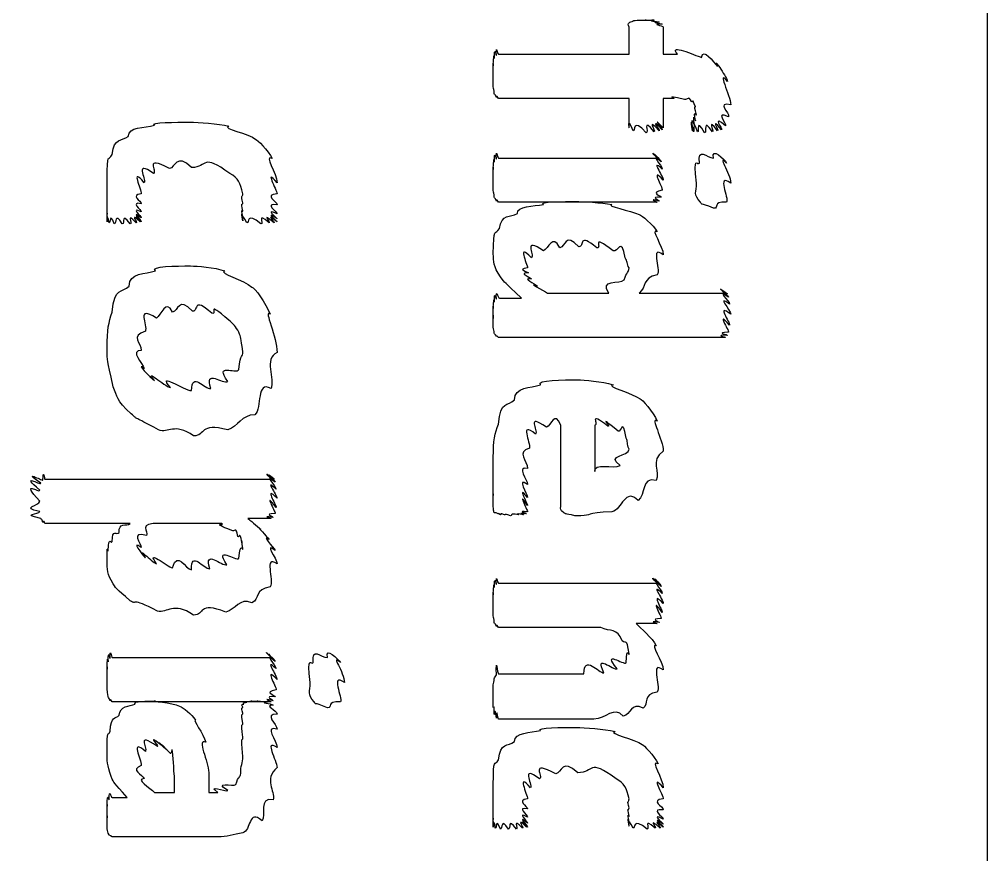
# Model space of a CAD drawing. Header units: millimetres. Extents: x 0 to 33.1, y 1.5 to 45.3.
# Drawn here: x 0.5289 to 0.7378, y 3.477 to 3.6571 of the extents above; entities that cross this region are included whole.
import ezdxf

# ---------------------------------------------------------------- set-up
doc = ezdxf.new("R2010")
doc.units = ezdxf.units.MM
doc.header["$MEASUREMENT"] = 0
doc.layers.get('0').update_dxf_attribs({"linetype": 'CONTINUOUS'})

msp = doc.modelspace()

# ---------------------------------------------------------------- linework, layer by layer
at = {"color": 11, "linetype": 'Continuous'}
for p, q in [((0.737793, 1.78108), (0.737793, 6.90446)), ((0.660428, 3.64958), (0.660428, 3.65543)), ((0.667806, 3.65543), (0.667806, 3.64958)), ((0.632215, 3.64958), (0.660428, 3.64958)), ((0.667806, 3.64958), (0.670844, 3.64958)), ((0.660428, 3.64003), (0.632215, 3.64003)), ((0.660428, 3.63374), (0.660428, 3.64003)), ((0.669976, 3.64003), (0.667806, 3.64003)), ((0.667806, 3.64003), (0.667806, 3.63374)), ((0.676704, 3.63265), (0.676704, 3.63265)), ((0.632215, 3.62722), (0.666504, 3.62722)), ((0.666504, 3.61768), (0.632215, 3.61768)), ((0.678657, 3.61637), (0.678657, 3.61637)), ((0.551053, 3.61301), (0.551053, 3.61301)), ((0.64285, 3.5981), (0.656088, 3.5981)), ((0.662597, 3.5981), (0.681261, 3.5981)), ((0.632433, 3.597), (0.637207, 3.597)), ((0.681261, 3.58854), (0.632215, 3.58854)), ((0.566026, 3.57704), (0.566026, 3.57704)), ((0.645671, 3.55203), (0.645671, 3.56961)), ((0.653049, 3.56961), (0.653049, 3.55963)), ((0.566461, 3.56728), (0.566461, 3.56728)), ((0.534343, 3.55794), (0.583171, 3.55794)), ((0.650011, 3.55007), (0.648708, 3.55007)), ((0.552789, 3.54839), (0.534343, 3.54839)), ((0.572537, 3.54839), (0.559299, 3.54839)), ((0.583171, 3.54949), (0.578179, 3.54949)), ((0.566026, 3.53842), (0.566026, 3.53842)), ((0.632215, 3.53549), (0.666504, 3.53549)), ((0.566461, 3.52865), (0.566461, 3.52865)), ((0.666504, 3.52681), (0.661947, 3.52681)), ((0.654351, 3.52593), (0.632215, 3.52593)), ((0.548882, 3.51947), (0.583171, 3.51947)), ((0.632215, 3.51594), (0.650662, 3.51594)), ((0.583171, 3.50993), (0.548882, 3.50993)), ((0.595324, 3.50863), (0.595324, 3.50863)), ((0.652832, 3.50618), (0.632215, 3.50618)), ((0.562338, 3.49035), (0.562338, 3.49382)), ((0.569715, 3.49468), (0.569715, 3.49035)), ((0.548882, 3.48926), (0.552137, 3.48926)), ((0.557997, 3.49035), (0.562338, 3.49035)), ((0.569715, 3.49035), (0.571669, 3.49035)), ((0.634386, 3.48247), (0.634386, 3.48247)), ((0.571669, 3.48079), (0.548882, 3.48079))]:
    msp.add_line(p, q, dxfattribs=at)
for points in [[(0.660428, 3.65543), (0.659885, 3.65653), (0.660699, 3.65647), (0.661296, 3.65674)], [(0.661296, 3.65674), (0.661079, 3.65696), (0.662815, 3.65696), (0.664117, 3.65696)], [(0.664117, 3.65696), (0.663086, 3.65696), (0.665419, 3.65696), (0.665853, 3.65696)], [(0.665853, 3.65696), (0.663954, 3.65685), (0.666613, 3.65668), (0.666938, 3.65653)], [(0.666938, 3.65653), (0.664551, 3.65653), (0.667426, 3.65625), (0.667589, 3.65608)], [(0.667589, 3.65608), (0.664822, 3.65625), (0.667806, 3.65576), (0.667806, 3.65543)], [(0.631131, 3.64719), (0.631239, 3.65104), (0.631347, 3.64828), (0.631347, 3.64871)], [(0.631347, 3.64871), (0.631401, 3.65175), (0.631619, 3.64925), (0.631782, 3.64936)], [(0.631782, 3.64936), (0.631674, 3.65207), (0.632053, 3.64958), (0.632215, 3.64958)], [(0.670844, 3.64958), (0.668892, 3.65207), (0.674588, 3.64936), (0.676053, 3.64893)], [(0.676053, 3.64893), (0.676378, 3.65121), (0.678657, 3.64785), (0.679525, 3.64697)], [(0.631131, 3.64481), (0.631131, 3.64974), (0.631131, 3.64649), (0.631131, 3.64719)], [(0.679525, 3.64697), (0.678276, 3.64947), (0.681261, 3.64501), (0.681694, 3.64372)], [(0.681694, 3.64372), (0.679144, 3.64671), (0.682346, 3.64063), (0.682346, 3.63872)], [(0.631131, 3.64264), (0.631131, 3.64339), (0.631131, 3.64393), (0.631131, 3.64481)], [(0.631347, 3.64111), (0.631239, 3.64208), (0.631239, 3.64193), (0.631131, 3.64264)], [(0.631782, 3.64025), (0.631401, 3.64133), (0.631456, 3.64068), (0.631347, 3.64111)], [(0.632215, 3.64003), (0.631674, 3.64106), (0.63189, 3.64014), (0.631782, 3.64025)], [(0.672364, 3.63981), (0.667264, 3.64106), (0.670953, 3.64003), (0.669976, 3.64003)], [(0.673882, 3.63938), (0.673232, 3.64079), (0.673068, 3.63971), (0.672364, 3.63981)], [(0.67475, 3.63829), (0.673936, 3.64035), (0.674317, 3.63911), (0.673882, 3.63938)], [(0.674533, 3.63439), (0.6741, 3.63758), (0.67475, 3.63499), (0.67475, 3.63525)], [(0.674968, 3.63656), (0.674208, 3.63932), (0.674858, 3.63775), (0.67475, 3.63829)], [(0.67475, 3.63525), (0.674208, 3.63818), (0.674968, 3.63601), (0.674968, 3.63656)], [(0.681912, 3.63612), (0.678711, 3.63758), (0.681532, 3.6346), (0.681261, 3.63417)], [(0.682346, 3.63872), (0.679144, 3.63932), (0.682183, 3.63699), (0.681912, 3.63612)], [(0.661296, 3.63308), (0.659885, 3.63656), (0.660428, 3.63346), (0.660428, 3.63374)], [(0.664117, 3.63265), (0.661079, 3.63612), (0.661838, 3.63282), (0.661296, 3.63308)], [(0.665853, 3.63286), (0.663086, 3.63612), (0.664822, 3.63265), (0.664117, 3.63265)], [(0.666938, 3.63308), (0.663954, 3.63629), (0.666287, 3.63286), (0.665853, 3.63286)], [(0.667589, 3.63331), (0.664551, 3.63644), (0.66721, 3.63308), (0.666938, 3.63308)], [(0.667806, 3.63374), (0.664822, 3.63672), (0.667697, 3.63346), (0.667589, 3.63331)], [(0.6741, 3.63331), (0.673665, 3.63672), (0.6741, 3.63363), (0.6741, 3.63374)], [(0.6741, 3.63308), (0.673665, 3.63644), (0.6741, 3.63319), (0.6741, 3.63331)], [(0.674317, 3.63286), (0.673665, 3.63629), (0.6741, 3.63297), (0.6741, 3.63308)], [(0.6741, 3.63374), (0.673774, 3.63699), (0.674371, 3.63411), (0.674533, 3.63439)], [(0.675185, 3.63286), (0.6741, 3.63629), (0.674588, 3.63286), (0.674317, 3.63286)], [(0.676704, 3.63265), (0.674804, 3.63612), (0.675618, 3.63276), (0.675185, 3.63286)], [(0.67844, 3.63286), (0.676107, 3.63612), (0.677408, 3.63265), (0.676704, 3.63265)], [(0.679525, 3.63308), (0.676975, 3.63629), (0.678874, 3.63286), (0.67844, 3.63286)], [(0.680393, 3.63331), (0.677681, 3.63644), (0.679958, 3.63308), (0.679525, 3.63308)], [(0.681261, 3.63417), (0.678114, 3.63672), (0.680664, 3.63346), (0.680393, 3.63331)], [(0.552354, 3.63189), (0.552408, 3.63396), (0.555826, 3.63374), (0.557997, 3.63428)], [(0.557997, 3.63428), (0.556912, 3.63493), (0.562825, 3.63493), (0.565593, 3.63493)], [(0.565593, 3.63493), (0.5676, 3.63493), (0.571724, 3.63465), (0.574056, 3.63406)], [(0.574056, 3.63406), (0.572374, 3.63363), (0.57845, 3.63243), (0.579915, 3.63124)], [(0.548882, 3.62799), (0.549371, 3.63178), (0.55089, 3.63075), (0.552354, 3.63189)], [(0.579915, 3.63124), (0.580024, 3.63135), (0.582628, 3.62875), (0.583387, 3.62711)], [(0.631347, 3.62636), (0.631401, 3.62939), (0.631619, 3.6269), (0.631782, 3.62701)], [(0.631782, 3.62701), (0.631674, 3.62972), (0.632053, 3.62722), (0.632215, 3.62722)], [(0.666504, 3.62722), (0.664117, 3.62972), (0.666775, 3.62717), (0.666938, 3.62701)], [(0.666938, 3.62701), (0.664551, 3.62939), (0.667372, 3.62668), (0.667372, 3.62636)], [(0.675618, 3.62614), (0.675239, 3.62972), (0.677192, 3.62722), (0.678657, 3.62722)], [(0.678657, 3.62722), (0.678114, 3.62972), (0.681044, 3.6269), (0.681478, 3.62614)], [(0.547797, 3.62256), (0.547797, 3.62875), (0.548122, 3.62642), (0.548882, 3.62799)], [(0.561253, 3.62494), (0.555447, 3.62799), (0.558757, 3.62429), (0.557781, 3.62386)], [(0.566026, 3.62517), (0.562662, 3.62842), (0.562554, 3.62511), (0.561253, 3.62494)], [(0.574274, 3.62386), (0.568197, 3.62842), (0.569607, 3.62517), (0.566026, 3.62517)], [(0.583387, 3.62711), (0.581489, 3.62815), (0.584472, 3.62381), (0.584472, 3.6219)], [(0.631131, 3.62483), (0.631239, 3.62869), (0.631347, 3.62592), (0.631347, 3.62636)], [(0.631131, 3.62244), (0.631131, 3.62739), (0.631131, 3.62414), (0.631131, 3.62483)], [(0.667372, 3.62636), (0.66466, 3.62869), (0.667589, 3.62543), (0.667589, 3.62483)], [(0.667589, 3.62483), (0.664822, 3.62739), (0.667806, 3.62332), (0.667806, 3.62244)], [(0.674968, 3.62181), (0.674208, 3.62825), (0.675185, 3.62543), (0.675618, 3.62614)], [(0.681478, 3.62614), (0.679144, 3.62825), (0.682346, 3.62397), (0.682346, 3.62181)], [(0.555826, 3.6219), (0.552681, 3.62554), (0.555176, 3.62039), (0.555176, 3.61951)], [(0.557781, 3.62386), (0.553549, 3.62701), (0.556261, 3.62267), (0.555826, 3.6219)], [(0.584472, 3.6219), (0.581489, 3.62538), (0.584472, 3.62028), (0.584472, 3.61951)], [(0.667806, 3.62244), (0.664822, 3.62565), (0.667697, 3.62088), (0.667589, 3.62028)], [(0.577094, 3.61951), (0.576551, 3.6219), (0.576118, 3.62289), (0.574274, 3.62386)], [(0.682346, 3.62181), (0.679144, 3.62408), (0.682021, 3.61843), (0.681478, 3.61768)], [(0.547797, 3.61974), (0.547797, 3.62104), (0.547797, 3.62158), (0.547797, 3.62256)], [(0.631131, 3.62028), (0.631131, 3.62104), (0.631131, 3.62158), (0.631131, 3.62244)], [(0.675836, 3.61768), (0.674208, 3.61942), (0.674968, 3.61979), (0.674968, 3.62181)], [(0.547797, 3.61735), (0.547797, 3.61931), (0.547797, 3.61887), (0.547797, 3.61974)], [(0.555176, 3.61951), (0.552681, 3.61919), (0.555176, 3.61794), (0.555176, 3.61735)], [(0.577094, 3.61757), (0.576551, 3.61931), (0.577094, 3.61882), (0.577094, 3.61951)], [(0.584472, 3.61951), (0.581489, 3.61919), (0.584472, 3.61789), (0.584472, 3.61714)], [(0.631347, 3.61876), (0.631239, 3.61974), (0.631239, 3.61957), (0.631131, 3.62028)], [(0.631782, 3.61789), (0.631401, 3.61897), (0.631456, 3.61833), (0.631347, 3.61876)], [(0.632215, 3.61768), (0.631674, 3.61871), (0.63189, 3.61778), (0.631782, 3.61789)], [(0.666938, 3.61789), (0.664117, 3.61871), (0.666613, 3.61768), (0.666504, 3.61768)], [(0.667372, 3.61876), (0.664551, 3.61897), (0.66721, 3.61806), (0.666938, 3.61789)], [(0.667589, 3.62028), (0.66466, 3.61974), (0.667481, 3.61908), (0.667372, 3.61876)], [(0.547797, 3.61518), (0.547797, 3.61774), (0.547797, 3.61649), (0.547797, 3.61735)], [(0.547797, 3.61388), (0.547797, 3.6166), (0.547797, 3.61464), (0.547797, 3.61518)], [(0.555176, 3.61735), (0.552681, 3.61789), (0.555176, 3.61604), (0.555176, 3.61561)], [(0.555176, 3.61561), (0.552681, 3.61686), (0.555176, 3.61464), (0.555176, 3.61431)], [(0.577094, 3.61583), (0.576551, 3.618), (0.577094, 3.61686), (0.577094, 3.61757)], [(0.577094, 3.61453), (0.576551, 3.61703), (0.577094, 3.61529), (0.577094, 3.61583)], [(0.584472, 3.61714), (0.581489, 3.61757), (0.584472, 3.61561), (0.584472, 3.61518)], [(0.584472, 3.61518), (0.581489, 3.6166), (0.584472, 3.61426), (0.584472, 3.6141)], [(0.636339, 3.61524), (0.636176, 3.61697), (0.639811, 3.61675), (0.641982, 3.61719)], [(0.641982, 3.61719), (0.640679, 3.61783), (0.646593, 3.61783), (0.648926, 3.61783)], [(0.648926, 3.61783), (0.650499, 3.61783), (0.654406, 3.61762), (0.656739, 3.61719)], [(0.656739, 3.61719), (0.655111, 3.61686), (0.660969, 3.61589), (0.662597, 3.61501)], [(0.678657, 3.61637), (0.675401, 3.61783), (0.676378, 3.61681), (0.675836, 3.61768)], [(0.681478, 3.61768), (0.678114, 3.61783), (0.680067, 3.61637), (0.678657, 3.61637)], [(0.547797, 3.61344), (0.547797, 3.616), (0.547797, 3.61361), (0.547797, 3.61388)], [(0.548232, 3.61322), (0.547797, 3.61583), (0.547797, 3.61333), (0.547797, 3.61344)], [(0.549317, 3.61301), (0.54834, 3.61572), (0.548503, 3.61312), (0.548232, 3.61322)], [(0.551053, 3.61301), (0.549371, 3.61572), (0.549858, 3.61301), (0.549317, 3.61301)], [(0.552789, 3.61301), (0.550672, 3.61572), (0.551758, 3.61301), (0.551053, 3.61301)], [(0.55409, 3.61322), (0.551704, 3.61572), (0.553331, 3.61301), (0.552789, 3.61301)], [(0.554958, 3.61344), (0.552408, 3.61583), (0.554525, 3.61322), (0.55409, 3.61322)], [(0.555176, 3.61431), (0.552681, 3.61626), (0.555176, 3.61376), (0.555176, 3.61344)], [(0.555176, 3.61344), (0.552681, 3.616), (0.555067, 3.61344), (0.554958, 3.61344)], [(0.577094, 3.61367), (0.576551, 3.61643), (0.577094, 3.61426), (0.577094, 3.61453)], [(0.577963, 3.61322), (0.576551, 3.616), (0.577094, 3.61356), (0.577094, 3.61367)], [(0.581, 3.61301), (0.577746, 3.61572), (0.578504, 3.61312), (0.577963, 3.61322)], [(0.582736, 3.61322), (0.579915, 3.61572), (0.581706, 3.61301), (0.581, 3.61301)], [(0.583822, 3.61322), (0.580783, 3.61583), (0.583171, 3.61322), (0.582736, 3.61322)], [(0.584472, 3.6141), (0.581489, 3.61615), (0.584472, 3.61361), (0.584472, 3.61344)], [(0.584472, 3.61344), (0.581489, 3.61583), (0.584256, 3.61322), (0.583822, 3.61322)], [(0.632433, 3.61199), (0.632975, 3.61524), (0.634711, 3.61436), (0.636339, 3.61524)], [(0.662597, 3.61501), (0.663086, 3.61496), (0.665636, 3.61279), (0.666504, 3.61133)], [(0.631131, 3.60656), (0.631131, 3.61253), (0.631565, 3.61057), (0.632433, 3.61199)], [(0.641982, 3.60721), (0.637315, 3.61035), (0.640082, 3.60628), (0.639378, 3.60568)], [(0.645454, 3.60786), (0.643989, 3.61106), (0.642958, 3.60753), (0.641982, 3.60721)], [(0.649576, 3.60807), (0.646593, 3.61133), (0.646756, 3.60801), (0.645454, 3.60786)], [(0.653483, 3.60786), (0.64936, 3.61133), (0.650879, 3.60807), (0.649576, 3.60807)], [(0.656956, 3.60721), (0.651964, 3.61106), (0.654785, 3.60775), (0.653483, 3.60786)], [(0.65956, 3.60568), (0.658746, 3.61035), (0.658094, 3.60678), (0.656956, 3.60721)], [(0.666504, 3.61133), (0.664822, 3.61208), (0.667806, 3.60824), (0.667806, 3.60633)], [(0.639378, 3.60568), (0.636014, 3.60915), (0.63851, 3.60439), (0.63851, 3.60351)], [(0.667806, 3.60633), (0.664822, 3.60861), (0.667372, 3.60331), (0.666504, 3.602)], [(0.63265, 3.60157), (0.631131, 3.60394), (0.631131, 3.60482), (0.631131, 3.60656)], [(0.660428, 3.60351), (0.659885, 3.60439), (0.660101, 3.60499), (0.65956, 3.60568)], [(0.552572, 3.59961), (0.552572, 3.60254), (0.556044, 3.60215), (0.558214, 3.60286)], [(0.558214, 3.60286), (0.556912, 3.60394), (0.562879, 3.60394), (0.56581, 3.60394)], [(0.56581, 3.60394), (0.567165, 3.60394), (0.571018, 3.60363), (0.573188, 3.60286)], [(0.573188, 3.60286), (0.571669, 3.60238), (0.577419, 3.60086), (0.579047, 3.59939)], [(0.63851, 3.60351), (0.636014, 3.60325), (0.638564, 3.60275), (0.638726, 3.60243)], [(0.638726, 3.60243), (0.636339, 3.60254), (0.639051, 3.60157), (0.639378, 3.60113)], [(0.659343, 3.60092), (0.659885, 3.60265), (0.660428, 3.60254), (0.660428, 3.60351)], [(0.666504, 3.602), (0.663086, 3.60135), (0.664333, 3.59939), (0.662597, 3.5981)], [(0.637207, 3.597), (0.633301, 3.60081), (0.633789, 3.59999), (0.63265, 3.60157)], [(0.639378, 3.60113), (0.637044, 3.60151), (0.640246, 3.60004), (0.640679, 3.59961)], [(0.640679, 3.59961), (0.638075, 3.60064), (0.641982, 3.59868), (0.64285, 3.5981)], [(0.656088, 3.5981), (0.653808, 3.60107), (0.658583, 3.60004), (0.659343, 3.60092)], [(0.681261, 3.5981), (0.678549, 3.60004), (0.681532, 3.59804), (0.681694, 3.59787)], [(0.548882, 3.59397), (0.549371, 3.5995), (0.550944, 3.59804), (0.552572, 3.59961)], [(0.579047, 3.59939), (0.57959, 3.59933), (0.582086, 3.59586), (0.582954, 3.59353)], [(0.631131, 3.59483), (0.631239, 3.59831), (0.631347, 3.59571), (0.631347, 3.59614)], [(0.631347, 3.59614), (0.631401, 3.59907), (0.631619, 3.59668), (0.631782, 3.59679)], [(0.631782, 3.59679), (0.631674, 3.59933), (0.632107, 3.597), (0.632433, 3.597)], [(0.681694, 3.59787), (0.678874, 3.59978), (0.681912, 3.59754), (0.681912, 3.59722)], [(0.681912, 3.59722), (0.678982, 3.59907), (0.682129, 3.59631), (0.682129, 3.59571)], [(0.682129, 3.59571), (0.679144, 3.59787), (0.682346, 3.5944), (0.682346, 3.59353)], [(0.558431, 3.59267), (0.553874, 3.59571), (0.556586, 3.59104), (0.556044, 3.58985)], [(0.561903, 3.59397), (0.560493, 3.597), (0.559407, 3.59326), (0.558431, 3.59267)], [(0.566243, 3.59418), (0.563097, 3.59744), (0.563206, 3.59413), (0.561903, 3.59397)], [(0.570367, 3.59375), (0.566135, 3.59744), (0.567654, 3.59418), (0.566243, 3.59418)], [(0.574056, 3.59224), (0.568901, 3.59674), (0.571778, 3.59332), (0.570367, 3.59375)], [(0.631131, 3.59267), (0.631131, 3.59733), (0.631131, 3.59429), (0.631131, 3.59483)], [(0.631131, 3.59071), (0.631131, 3.59571), (0.631131, 3.59196), (0.631131, 3.59267)], [(0.682346, 3.59353), (0.679144, 3.59603), (0.682238, 3.59174), (0.682129, 3.59115)], [(0.547797, 3.58615), (0.547797, 3.59039), (0.548122, 3.59169), (0.548882, 3.59397)], [(0.582954, 3.59353), (0.581489, 3.59472), (0.584472, 3.58849), (0.584472, 3.58529)], [(0.682129, 3.59115), (0.678982, 3.59472), (0.682021, 3.58996), (0.681912, 3.58963)], [(0.576226, 3.58963), (0.575575, 3.59082), (0.575032, 3.59153), (0.574056, 3.59224)], [(0.556044, 3.58985), (0.552681, 3.58876), (0.555176, 3.58735), (0.555176, 3.58572)], [(0.577094, 3.5855), (0.576551, 3.58865), (0.576768, 3.58849), (0.576226, 3.58963)], [(0.631347, 3.58942), (0.631239, 3.58996), (0.631239, 3.59017), (0.631131, 3.59071)], [(0.681912, 3.58963), (0.678874, 3.58951), (0.681803, 3.58914), (0.681694, 3.58897)], [(0.631782, 3.58876), (0.631401, 3.58936), (0.631456, 3.58914), (0.631347, 3.58942)], [(0.632215, 3.58854), (0.631674, 3.58908), (0.63189, 3.58865), (0.631782, 3.58876)], [(0.681694, 3.58897), (0.678549, 3.58908), (0.681369, 3.58854), (0.681261, 3.58854)], [(0.5491, 3.5779), (0.547797, 3.58431), (0.547797, 3.58301), (0.547797, 3.58615)], [(0.555176, 3.58572), (0.552681, 3.58572), (0.555393, 3.58301), (0.555826, 3.58182)], [(0.576226, 3.5816), (0.576551, 3.58544), (0.577094, 3.58393), (0.577094, 3.5855)], [(0.584472, 3.58529), (0.581489, 3.58388), (0.584039, 3.57964), (0.583171, 3.57747)], [(0.555826, 3.58182), (0.553711, 3.58344), (0.557129, 3.57981), (0.557997, 3.57921)], [(0.573839, 3.579), (0.570801, 3.58328), (0.575629, 3.58046), (0.576226, 3.5816)], [(0.557997, 3.57921), (0.55561, 3.58214), (0.560167, 3.57801), (0.561469, 3.57769)], [(0.561469, 3.57769), (0.558322, 3.58138), (0.564399, 3.57704), (0.566026, 3.57704)], [(0.566026, 3.57704), (0.566026, 3.58138), (0.568847, 3.57721), (0.57015, 3.57747)], [(0.57015, 3.57747), (0.568739, 3.58197), (0.572808, 3.57829), (0.573839, 3.579)], [(0.583171, 3.57747), (0.579915, 3.57937), (0.581272, 3.57329), (0.579699, 3.57183)], [(0.641331, 3.57829), (0.640246, 3.57937), (0.646322, 3.57937), (0.64936, 3.57937)], [(0.64936, 3.57937), (0.650662, 3.57937), (0.654622, 3.57904), (0.656956, 3.57829)], [(0.553006, 3.57206), (0.549642, 3.57503), (0.550076, 3.57563), (0.5491, 3.5779)], [(0.635688, 3.57503), (0.635742, 3.57796), (0.63916, 3.57758), (0.641331, 3.57829)], [(0.656956, 3.57829), (0.655274, 3.57796), (0.661187, 3.57656), (0.662815, 3.57525)], [(0.632215, 3.56982), (0.632704, 3.57503), (0.634224, 3.57362), (0.635688, 3.57503)], [(0.662815, 3.57525), (0.663086, 3.57536), (0.665636, 3.57238), (0.666504, 3.57047)], [(0.645671, 3.56961), (0.644422, 3.57286), (0.643608, 3.5695), (0.642632, 3.56917)], [(0.655871, 3.56939), (0.651367, 3.57286), (0.654025, 3.56961), (0.653049, 3.56961)], [(0.558865, 3.56858), (0.553006, 3.57183), (0.554742, 3.57047), (0.553006, 3.57206)], [(0.579699, 3.57183), (0.576714, 3.57183), (0.576118, 3.56933), (0.573839, 3.56858)], [(0.640246, 3.56765), (0.63661, 3.57069), (0.639214, 3.56581), (0.638943, 3.56461)], [(0.642632, 3.56917), (0.637912, 3.57232), (0.64095, 3.56842), (0.640246, 3.56765)], [(0.65804, 3.56831), (0.653103, 3.57243), (0.656739, 3.56912), (0.655871, 3.56939)], [(0.659776, 3.56679), (0.659017, 3.57156), (0.658746, 3.56787), (0.65804, 3.56831)], [(0.666504, 3.57047), (0.664822, 3.57156), (0.667806, 3.56646), (0.667806, 3.56396)], [(0.566461, 3.56728), (0.562121, 3.57026), (0.561143, 3.56771), (0.558865, 3.56858)], [(0.573839, 3.56858), (0.5676, 3.57026), (0.569174, 3.56728), (0.566461, 3.56728)], [(0.631131, 3.56267), (0.631131, 3.56635), (0.631456, 3.56782), (0.632215, 3.56982)], [(0.660428, 3.5644), (0.659885, 3.56565), (0.660211, 3.56608), (0.659776, 3.56679)], [(0.638943, 3.56461), (0.636014, 3.56375), (0.63851, 3.56201), (0.63851, 3.56028)], [(0.658475, 3.56093), (0.655274, 3.56321), (0.660428, 3.56282), (0.660428, 3.5644)], [(0.631131, 3.55832), (0.631131, 3.56201), (0.631131, 3.56108), (0.631131, 3.56267)], [(0.667806, 3.56396), (0.664822, 3.56201), (0.667264, 3.5594), (0.666287, 3.55767)], [(0.533908, 3.55772), (0.534071, 3.56044), (0.534233, 3.55794), (0.534343, 3.55794)], [(0.583171, 3.55794), (0.580892, 3.56044), (0.583658, 3.55794), (0.583822, 3.55794)], [(0.583822, 3.55794), (0.581218, 3.56028), (0.584039, 3.55761), (0.584039, 3.55729)], [(0.63851, 3.56028), (0.636014, 3.56071), (0.63851, 3.55783), (0.63851, 3.55681)], [(0.653049, 3.55963), (0.652669, 3.56158), (0.657172, 3.56006), (0.658475, 3.56093)], [(0.533257, 3.55556), (0.528862, 3.5594), (0.533365, 3.55664), (0.533475, 3.55707)], [(0.533257, 3.55317), (0.528862, 3.55811), (0.533257, 3.55485), (0.533257, 3.55556)], [(0.533475, 3.55707), (0.529135, 3.56011), (0.5338, 3.55761), (0.533908, 3.55772)], [(0.584039, 3.55729), (0.581326, 3.55957), (0.584256, 3.55637), (0.584256, 3.55578)], [(0.584256, 3.55578), (0.581489, 3.55838), (0.584472, 3.55458), (0.584472, 3.55382)], [(0.631131, 3.55464), (0.631131, 3.55931), (0.631131, 3.55692), (0.631131, 3.55832)], [(0.63851, 3.55681), (0.636014, 3.55854), (0.63851, 3.55474), (0.63851, 3.55399)], [(0.666287, 3.55767), (0.662924, 3.55854), (0.664117, 3.55453), (0.662381, 3.55333)], [(0.584472, 3.55382), (0.581489, 3.55681), (0.584364, 3.55231), (0.584256, 3.55186)], [(0.631131, 3.55203), (0.631131, 3.55713), (0.631131, 3.5535), (0.631131, 3.55464)], [(0.63851, 3.55399), (0.636014, 3.55713), (0.63851, 3.55268), (0.63851, 3.55225)], [(0.63851, 3.55225), (0.636014, 3.5561), (0.63851, 3.55126), (0.63851, 3.55094)], [(0.662381, 3.55333), (0.659614, 3.55626), (0.658908, 3.55138), (0.656739, 3.55094)], [(0.584256, 3.55186), (0.581326, 3.55578), (0.584147, 3.55089), (0.584039, 3.55057)], [(0.533257, 3.551), (0.528862, 3.55176), (0.533257, 3.55231), (0.533257, 3.55317)], [(0.631347, 3.55072), (0.631131, 3.55117), (0.631131, 3.55132), (0.631131, 3.55203)], [(0.646322, 3.55072), (0.645454, 3.55132), (0.645671, 3.55149), (0.645671, 3.55203)], [(0.533475, 3.54949), (0.528862, 3.55046), (0.533257, 3.55029), (0.533257, 3.551)], [(0.583604, 3.54969), (0.580783, 3.55012), (0.583279, 3.54949), (0.583171, 3.54949)], [(0.584039, 3.55057), (0.581218, 3.55046), (0.583876, 3.54986), (0.583604, 3.54969)], [(0.631999, 3.55051), (0.631565, 3.55089), (0.631619, 3.55063), (0.631347, 3.55072)], [(0.63265, 3.55029), (0.631999, 3.55072), (0.632269, 3.5504), (0.631999, 3.55051)], [(0.633518, 3.55029), (0.632433, 3.55072), (0.632921, 3.55029), (0.63265, 3.55029)], [(0.634819, 3.55007), (0.633137, 3.55063), (0.633951, 3.55018), (0.633518, 3.55029)], [(0.636556, 3.55029), (0.634278, 3.55063), (0.635525, 3.55007), (0.634819, 3.55007)], [(0.637642, 3.55029), (0.635146, 3.55072), (0.63699, 3.55029), (0.636556, 3.55029)], [(0.638292, 3.55051), (0.635742, 3.55072), (0.637912, 3.55029), (0.637642, 3.55029)], [(0.63851, 3.55094), (0.636014, 3.55106), (0.6384, 3.55067), (0.638292, 3.55051)], [(0.648708, 3.55007), (0.646431, 3.55063), (0.646864, 3.55029), (0.646322, 3.55072)], [(0.656739, 3.55094), (0.650771, 3.55063), (0.652453, 3.55007), (0.650011, 3.55007)], [(0.533908, 3.54861), (0.5338, 3.54969), (0.533638, 3.54904), (0.533475, 3.54949)], [(0.534343, 3.54839), (0.534071, 3.54943), (0.534071, 3.5485), (0.533908, 3.54861)], [(0.550401, 3.54644), (0.550239, 3.54872), (0.551921, 3.54769), (0.552789, 3.54839)], [(0.559299, 3.54839), (0.554144, 3.54856), (0.556967, 3.54665), (0.556261, 3.54579)], [(0.574707, 3.54688), (0.569769, 3.54883), (0.573406, 3.54785), (0.572537, 3.54839)], [(0.57601, 3.54557), (0.575575, 3.54796), (0.57525, 3.54644), (0.574707, 3.54688)], [(0.578179, 3.54949), (0.57845, 3.54926), (0.58024, 3.54785), (0.581, 3.5471)], [(0.581, 3.5471), (0.579915, 3.54785), (0.582303, 3.54568), (0.582736, 3.54492)], [(0.548014, 3.54254), (0.548232, 3.54611), (0.548557, 3.54378), (0.548882, 3.54449)], [(0.548882, 3.54449), (0.548936, 3.54742), (0.549804, 3.54574), (0.550401, 3.54644)], [(0.556261, 3.54579), (0.552681, 3.54682), (0.555176, 3.54406), (0.555176, 3.54318)], [(0.576878, 3.54428), (0.576281, 3.5471), (0.576443, 3.54514), (0.57601, 3.54557)], [(0.577094, 3.54297), (0.576551, 3.54622), (0.576986, 3.54383), (0.576878, 3.54428)], [(0.582736, 3.54492), (0.580892, 3.54622), (0.583713, 3.54329), (0.584039, 3.54254)], [(0.547797, 3.54036), (0.547797, 3.54482), (0.547851, 3.54183), (0.548014, 3.54254)], [(0.555176, 3.54318), (0.552681, 3.54508), (0.555447, 3.54161), (0.556044, 3.54101)], [(0.556044, 3.54101), (0.553874, 3.54394), (0.5574, 3.54004), (0.558431, 3.53971)], [(0.573622, 3.5395), (0.570801, 3.54378), (0.575629, 3.54025), (0.576226, 3.54081)], [(0.576226, 3.54081), (0.576551, 3.54492), (0.577094, 3.5421), (0.577094, 3.54297)], [(0.584039, 3.54254), (0.581489, 3.54465), (0.584472, 3.54075), (0.584472, 3.53971)], [(0.558431, 3.53971), (0.556044, 3.54318), (0.56071, 3.53901), (0.561903, 3.53885)], [(0.561903, 3.53885), (0.563097, 3.54275), (0.564561, 3.53842), (0.566026, 3.53842)], [(0.566026, 3.53842), (0.565864, 3.54275), (0.568631, 3.53851), (0.569933, 3.53863)], [(0.569933, 3.53863), (0.568631, 3.54308), (0.572592, 3.53907), (0.573622, 3.5395)], [(0.584472, 3.53971), (0.581489, 3.54178), (0.583931, 3.53618), (0.582954, 3.53472)], [(0.5491, 3.53537), (0.547797, 3.53754), (0.547797, 3.53851), (0.547797, 3.54036)], [(0.631347, 3.53461), (0.631401, 3.53765), (0.631619, 3.53515), (0.631782, 3.53526)], [(0.631782, 3.53526), (0.631674, 3.53797), (0.632053, 3.53549), (0.632215, 3.53549)], [(0.666504, 3.53549), (0.664117, 3.53797), (0.666775, 3.53549), (0.666938, 3.53549)], [(0.666938, 3.53549), (0.664551, 3.53782), (0.667372, 3.53515), (0.667372, 3.53483)], [(0.552789, 3.53168), (0.549533, 3.53467), (0.549968, 3.53396), (0.5491, 3.53537)], [(0.631131, 3.5331), (0.631239, 3.53694), (0.631347, 3.53418), (0.631347, 3.53461)], [(0.631131, 3.53071), (0.631131, 3.53564), (0.631131, 3.53239), (0.631131, 3.5331)], [(0.667372, 3.53483), (0.66466, 3.53711), (0.667589, 3.5339), (0.667589, 3.53331)], [(0.667589, 3.53331), (0.664822, 3.53592), (0.667806, 3.53201), (0.667806, 3.53114)], [(0.582954, 3.53472), (0.57959, 3.53424), (0.580783, 3.53213), (0.579047, 3.53125)], [(0.667589, 3.52919), (0.66466, 3.53321), (0.667481, 3.52821), (0.667372, 3.52789)], [(0.667806, 3.53114), (0.664822, 3.53418), (0.667697, 3.52962), (0.667589, 3.52919)], [(0.558649, 3.52951), (0.552681, 3.53267), (0.554363, 3.53071), (0.552789, 3.53168)], [(0.566461, 3.52865), (0.561957, 3.53162), (0.560926, 3.52897), (0.558649, 3.52951)], [(0.573406, 3.52929), (0.567329, 3.53162), (0.568901, 3.52865), (0.566461, 3.52865)], [(0.579047, 3.53125), (0.576281, 3.5325), (0.575575, 3.52974), (0.573406, 3.52929)], [(0.631131, 3.52854), (0.631131, 3.52929), (0.631131, 3.52983), (0.631131, 3.53071)], [(0.631347, 3.52701), (0.631239, 3.528), (0.631239, 3.52783), (0.631131, 3.52854)], [(0.631782, 3.52615), (0.631401, 3.52724), (0.631456, 3.52658), (0.631347, 3.52701)], [(0.632215, 3.52593), (0.631674, 3.52696), (0.63189, 3.52604), (0.631782, 3.52615)], [(0.661947, 3.52681), (0.662924, 3.52593), (0.665419, 3.52365), (0.666287, 3.52203)], [(0.666938, 3.52701), (0.664117, 3.52756), (0.666613, 3.52681), (0.666504, 3.52681)], [(0.667372, 3.52789), (0.664551, 3.52783), (0.66721, 3.52718), (0.666938, 3.52701)], [(0.658908, 3.52311), (0.657878, 3.52593), (0.656358, 3.52496), (0.654351, 3.52593)], [(0.660428, 3.52029), (0.659885, 3.52408), (0.659885, 3.52214), (0.658908, 3.52311)], [(0.666287, 3.52203), (0.664822, 3.52262), (0.667806, 3.51856), (0.667806, 3.51682)], [(0.547797, 3.51708), (0.547906, 3.52094), (0.548014, 3.51818), (0.548014, 3.51861)], [(0.548014, 3.51861), (0.548068, 3.52165), (0.548286, 3.51915), (0.548449, 3.51926)], [(0.548449, 3.51926), (0.54834, 3.52197), (0.548719, 3.51947), (0.548882, 3.51947)], [(0.583171, 3.51947), (0.580783, 3.52197), (0.583442, 3.51942), (0.583604, 3.51926)], [(0.583604, 3.51926), (0.581218, 3.52165), (0.584039, 3.51893), (0.584039, 3.51861)], [(0.584039, 3.51861), (0.581326, 3.52094), (0.584256, 3.51768), (0.584256, 3.51708)], [(0.591635, 3.51406), (0.590875, 3.52051), (0.591851, 3.51768), (0.592285, 3.51839)], [(0.592285, 3.51839), (0.591906, 3.52197), (0.593858, 3.51947), (0.595324, 3.51947)], [(0.595324, 3.51947), (0.594781, 3.52197), (0.597711, 3.51915), (0.598144, 3.51839)], [(0.598144, 3.51839), (0.595811, 3.52051), (0.599012, 3.51622), (0.599012, 3.51406)], [(0.655003, 3.51617), (0.652832, 3.52061), (0.657064, 3.5166), (0.657824, 3.51704)], [(0.657824, 3.51704), (0.654406, 3.52132), (0.659343, 3.51779), (0.659776, 3.51833)], [(0.659776, 3.51833), (0.659885, 3.52235), (0.660428, 3.51942), (0.660428, 3.52029)], [(0.547797, 3.51471), (0.547797, 3.51964), (0.547797, 3.51639), (0.547797, 3.51708)], [(0.584256, 3.51708), (0.581489, 3.51964), (0.584472, 3.51557), (0.584472, 3.51471)], [(0.631782, 3.51574), (0.631674, 3.52029), (0.632053, 3.51594), (0.632215, 3.51594)], [(0.650662, 3.51594), (0.650662, 3.52029), (0.653971, 3.51606), (0.655003, 3.51617)], [(0.667806, 3.51682), (0.664822, 3.51899), (0.667372, 3.51335), (0.666504, 3.51204)], [(0.584472, 3.51471), (0.581489, 3.5179), (0.584364, 3.51313), (0.584256, 3.51253)], [(0.599012, 3.51406), (0.595811, 3.51633), (0.598687, 3.51069), (0.598144, 3.50993)], [(0.547797, 3.51253), (0.547797, 3.51329), (0.547797, 3.51383), (0.547797, 3.51471)], [(0.631131, 3.51357), (0.631239, 3.51465), (0.631347, 3.5146), (0.631347, 3.51486)], [(0.631347, 3.51486), (0.631401, 3.51525), (0.631619, 3.51546), (0.631782, 3.51574)], [(0.548014, 3.51101), (0.547906, 3.51199), (0.547906, 3.51183), (0.547797, 3.51253)], [(0.584256, 3.51253), (0.581326, 3.51199), (0.584147, 3.51133), (0.584039, 3.51101)], [(0.592503, 3.50993), (0.590875, 3.51167), (0.591635, 3.51204), (0.591635, 3.51406)], [(0.631131, 3.51096), (0.631131, 3.51335), (0.631131, 3.51286), (0.631131, 3.51357)], [(0.548449, 3.51014), (0.548068, 3.51124), (0.548122, 3.51058), (0.548014, 3.51101)], [(0.548882, 3.50993), (0.54834, 3.51096), (0.548557, 3.51004), (0.548449, 3.51014)], [(0.553874, 3.50944), (0.553114, 3.5101), (0.556586, 3.5101), (0.558214, 3.5101)], [(0.558214, 3.5101), (0.556749, 3.5101), (0.561957, 3.50976), (0.563422, 3.509)], [(0.577963, 3.50988), (0.577419, 3.50999), (0.578614, 3.50999), (0.579047, 3.5101)], [(0.579047, 3.5101), (0.578287, 3.5101), (0.579915, 3.5101), (0.58035, 3.5101)], [(0.58035, 3.5101), (0.57959, 3.5101), (0.581868, 3.51004), (0.582303, 3.50988)], [(0.583604, 3.51014), (0.580783, 3.51096), (0.583279, 3.50993), (0.583171, 3.50993)], [(0.584039, 3.51101), (0.581218, 3.51124), (0.583876, 3.51031), (0.583604, 3.51014)], [(0.595324, 3.50863), (0.592068, 3.5101), (0.593044, 3.50906), (0.592503, 3.50993)], [(0.598144, 3.50993), (0.594781, 3.5101), (0.596733, 3.50863), (0.595324, 3.50863)], [(0.631131, 3.50879), (0.631131, 3.5115), (0.631131, 3.5101), (0.631131, 3.51096)], [(0.631347, 3.50726), (0.631239, 3.51019), (0.631239, 3.50808), (0.631131, 3.50879)], [(0.666504, 3.51204), (0.663249, 3.51161), (0.664768, 3.50944), (0.663465, 3.50857)], [(0.550401, 3.50706), (0.55051, 3.50911), (0.552572, 3.5089), (0.553874, 3.50944)], [(0.563422, 3.509), (0.56429, 3.50868), (0.566026, 3.50726), (0.566894, 3.50597)], [(0.577094, 3.50879), (0.576551, 3.50956), (0.577149, 3.50933), (0.577311, 3.50944)], [(0.577094, 3.50749), (0.576551, 3.50896), (0.577094, 3.50851), (0.577094, 3.50879)], [(0.577311, 3.50944), (0.576878, 3.50982), (0.577636, 3.50976), (0.577963, 3.50988)], [(0.582303, 3.50988), (0.580458, 3.50982), (0.583171, 3.50956), (0.583604, 3.50922)], [(0.583604, 3.50922), (0.581489, 3.50911), (0.584472, 3.50814), (0.584472, 3.50726)], [(0.631782, 3.5064), (0.631401, 3.50944), (0.631456, 3.50683), (0.631347, 3.50726)], [(0.632215, 3.50618), (0.631674, 3.50917), (0.63189, 3.50629), (0.631782, 3.5064)], [(0.659125, 3.50683), (0.657281, 3.50917), (0.655274, 3.50618), (0.652832, 3.50618)], [(0.663465, 3.50857), (0.660753, 3.50988), (0.660861, 3.50717), (0.659125, 3.50683)], [(0.548449, 3.50358), (0.548665, 3.50706), (0.549533, 3.50608), (0.550401, 3.50706)], [(0.566894, 3.50597), (0.566135, 3.50608), (0.568631, 3.5031), (0.569065, 3.50119)], [(0.577094, 3.50532), (0.576551, 3.50782), (0.577094, 3.50694), (0.577094, 3.50749)], [(0.577094, 3.50228), (0.576551, 3.50608), (0.577094, 3.50444), (0.577094, 3.50532)], [(0.584472, 3.50726), (0.581489, 3.50722), (0.584472, 3.50521), (0.584472, 3.50401)], [(0.547797, 3.49903), (0.547797, 3.50444), (0.548014, 3.50228), (0.548449, 3.50358)], [(0.584472, 3.50401), (0.581489, 3.50489), (0.584472, 3.50157), (0.584472, 3.50011)], [(0.641331, 3.50375), (0.640246, 3.50439), (0.646158, 3.50439), (0.648926, 3.50439)], [(0.648926, 3.50439), (0.650933, 3.50439), (0.655057, 3.50412), (0.657389, 3.50353)], [(0.556044, 3.49924), (0.552681, 3.50217), (0.555176, 3.4975), (0.555176, 3.49621)], [(0.558649, 3.50032), (0.553874, 3.50358), (0.556586, 3.5), (0.556044, 3.49924)], [(0.560167, 3.50011), (0.55561, 3.50358), (0.55919, 3.50032), (0.558649, 3.50032)], [(0.561469, 3.49881), (0.556586, 3.50315), (0.56071, 3.49983), (0.560167, 3.50011)], [(0.562121, 3.49685), (0.561794, 3.50201), (0.56174, 3.49826), (0.561469, 3.49881)], [(0.569065, 3.50119), (0.567003, 3.50217), (0.569715, 3.49701), (0.569715, 3.49468)], [(0.577094, 3.49815), (0.576551, 3.50358), (0.577094, 3.50097), (0.577094, 3.50228)], [(0.584472, 3.50011), (0.581489, 3.50201), (0.584472, 3.49724), (0.584472, 3.49576)], [(0.635688, 3.50136), (0.635742, 3.50342), (0.63916, 3.50319), (0.641331, 3.50375)], [(0.657389, 3.50353), (0.655707, 3.5031), (0.661783, 3.5019), (0.663249, 3.50071)], [(0.632215, 3.49744), (0.632704, 3.50125), (0.634224, 3.50022), (0.635688, 3.50136)], [(0.663249, 3.50071), (0.663357, 3.50082), (0.665961, 3.49821), (0.666721, 3.49658)], [(0.548665, 3.49382), (0.547797, 3.49636), (0.547797, 3.49729), (0.547797, 3.49903)], [(0.57666, 3.49447), (0.576551, 3.4961), (0.577094, 3.49675), (0.577094, 3.49815)], [(0.631131, 3.49203), (0.631131, 3.49821), (0.631456, 3.49588), (0.632215, 3.49744)], [(0.64936, 3.49463), (0.645996, 3.49789), (0.645887, 3.49457), (0.644586, 3.49442)], [(0.657607, 3.49333), (0.651531, 3.49789), (0.65294, 3.49463), (0.64936, 3.49463)], [(0.666721, 3.49658), (0.664822, 3.49761), (0.667806, 3.49328), (0.667806, 3.49137)], [(0.555176, 3.49621), (0.552681, 3.49522), (0.555393, 3.49425), (0.555826, 3.49337)], [(0.562338, 3.49382), (0.562121, 3.49576), (0.562229, 3.49599), (0.562121, 3.49685)], [(0.584472, 3.49576), (0.581489, 3.49317), (0.584147, 3.49072), (0.583604, 3.48882)], [(0.641114, 3.49333), (0.636882, 3.49647), (0.639594, 3.49214), (0.63916, 3.49137)], [(0.644586, 3.49442), (0.638781, 3.49744), (0.64209, 3.49376), (0.641114, 3.49333)], [(0.552137, 3.48926), (0.5491, 3.49289), (0.549371, 3.49208), (0.548665, 3.49382)], [(0.555826, 3.49337), (0.553711, 3.49333), (0.557129, 3.49137), (0.557997, 3.49035)], [(0.575575, 3.49208), (0.576118, 3.49403), (0.576497, 3.49349), (0.57666, 3.49447)], [(0.63916, 3.49137), (0.636014, 3.49501), (0.63851, 3.48986), (0.63851, 3.48899)], [(0.660428, 3.48899), (0.659885, 3.49137), (0.659451, 3.49235), (0.657607, 3.49333)], [(0.667806, 3.49137), (0.664822, 3.49485), (0.667806, 3.48975), (0.667806, 3.48899)], [(0.548232, 3.48882), (0.548232, 3.4916), (0.548557, 3.48926), (0.548882, 3.48926)], [(0.571669, 3.49035), (0.569174, 3.49229), (0.573242, 3.4905), (0.573839, 3.49078)], [(0.573839, 3.49078), (0.570475, 3.49289), (0.575142, 3.49154), (0.575575, 3.49208)], [(0.631131, 3.48921), (0.631131, 3.4905), (0.631131, 3.49104), (0.631131, 3.49203)], [(0.547797, 3.48753), (0.547906, 3.491), (0.548068, 3.48856), (0.548232, 3.48882)], [(0.547797, 3.48514), (0.547797, 3.48969), (0.547797, 3.48682), (0.547797, 3.48753)], [(0.583604, 3.48882), (0.58035, 3.48942), (0.582194, 3.48546), (0.581218, 3.48426)], [(0.631131, 3.48682), (0.631131, 3.48876), (0.631131, 3.48833), (0.631131, 3.48921)], [(0.547797, 3.48253), (0.547797, 3.48768), (0.547797, 3.484), (0.547797, 3.48514)], [(0.631131, 3.48465), (0.631131, 3.48719), (0.631131, 3.48594), (0.631131, 3.48682)], [(0.63851, 3.48899), (0.636014, 3.48867), (0.63851, 3.48742), (0.63851, 3.48682)], [(0.63851, 3.48682), (0.636014, 3.48736), (0.63851, 3.48551), (0.63851, 3.48508)], [(0.660428, 3.48703), (0.659885, 3.48876), (0.660428, 3.48828), (0.660428, 3.48899)], [(0.660428, 3.48529), (0.659885, 3.48747), (0.660428, 3.48633), (0.660428, 3.48703)], [(0.667806, 3.48899), (0.664822, 3.48867), (0.667806, 3.48736), (0.667806, 3.4866)], [(0.581218, 3.48426), (0.578287, 3.48699), (0.578831, 3.4821), (0.577094, 3.48167)], [(0.631131, 3.48335), (0.631131, 3.48606), (0.631131, 3.4841), (0.631131, 3.48465)], [(0.631131, 3.48292), (0.631131, 3.48546), (0.631131, 3.48307), (0.631131, 3.48335)], [(0.631565, 3.48269), (0.631131, 3.48529), (0.631131, 3.48281), (0.631131, 3.48292)], [(0.63265, 3.48247), (0.631674, 3.48519), (0.631836, 3.48258), (0.631565, 3.48269)], [(0.634386, 3.48247), (0.632704, 3.48519), (0.633192, 3.48247), (0.63265, 3.48247)], [(0.636122, 3.48247), (0.634006, 3.48519), (0.635092, 3.48247), (0.634386, 3.48247)], [(0.637424, 3.48269), (0.635037, 3.48519), (0.636664, 3.48247), (0.636122, 3.48247)], [(0.638292, 3.48292), (0.635742, 3.48529), (0.637858, 3.48269), (0.637424, 3.48269)], [(0.63851, 3.48508), (0.636014, 3.48633), (0.63851, 3.4841), (0.63851, 3.48378)], [(0.63851, 3.48378), (0.636014, 3.48574), (0.63851, 3.48324), (0.63851, 3.48292)], [(0.63851, 3.48292), (0.636014, 3.48546), (0.6384, 3.48292), (0.638292, 3.48292)], [(0.660428, 3.484), (0.659885, 3.48649), (0.660428, 3.48475), (0.660428, 3.48529)], [(0.660428, 3.48313), (0.659885, 3.48589), (0.660428, 3.48372), (0.660428, 3.484)], [(0.661296, 3.48269), (0.659885, 3.48546), (0.660428, 3.48301), (0.660428, 3.48313)], [(0.664333, 3.48247), (0.661079, 3.48519), (0.661838, 3.48258), (0.661296, 3.48269)], [(0.666069, 3.48269), (0.663249, 3.48519), (0.665039, 3.48247), (0.664333, 3.48247)], [(0.667156, 3.48269), (0.664117, 3.48529), (0.666504, 3.48269), (0.666069, 3.48269)], [(0.667806, 3.4866), (0.664822, 3.48703), (0.667806, 3.48508), (0.667806, 3.48465)], [(0.667806, 3.48465), (0.664822, 3.48606), (0.667806, 3.48372), (0.667806, 3.48356)], [(0.667806, 3.48356), (0.664822, 3.48562), (0.667806, 3.48307), (0.667806, 3.48292)], [(0.667806, 3.48292), (0.664822, 3.48529), (0.667589, 3.48269), (0.667156, 3.48269)], [(0.548232, 3.48122), (0.547906, 3.48188), (0.547906, 3.48199), (0.547797, 3.48253)], [(0.548882, 3.48079), (0.548232, 3.48133), (0.54834, 3.48096), (0.548232, 3.48122)], [(0.577094, 3.48167), (0.574978, 3.48133), (0.573676, 3.48079), (0.571669, 3.48079)]]:
    msp.add_open_spline(points, degree=3, dxfattribs=at)

doc.saveas('drawing.dxf')
